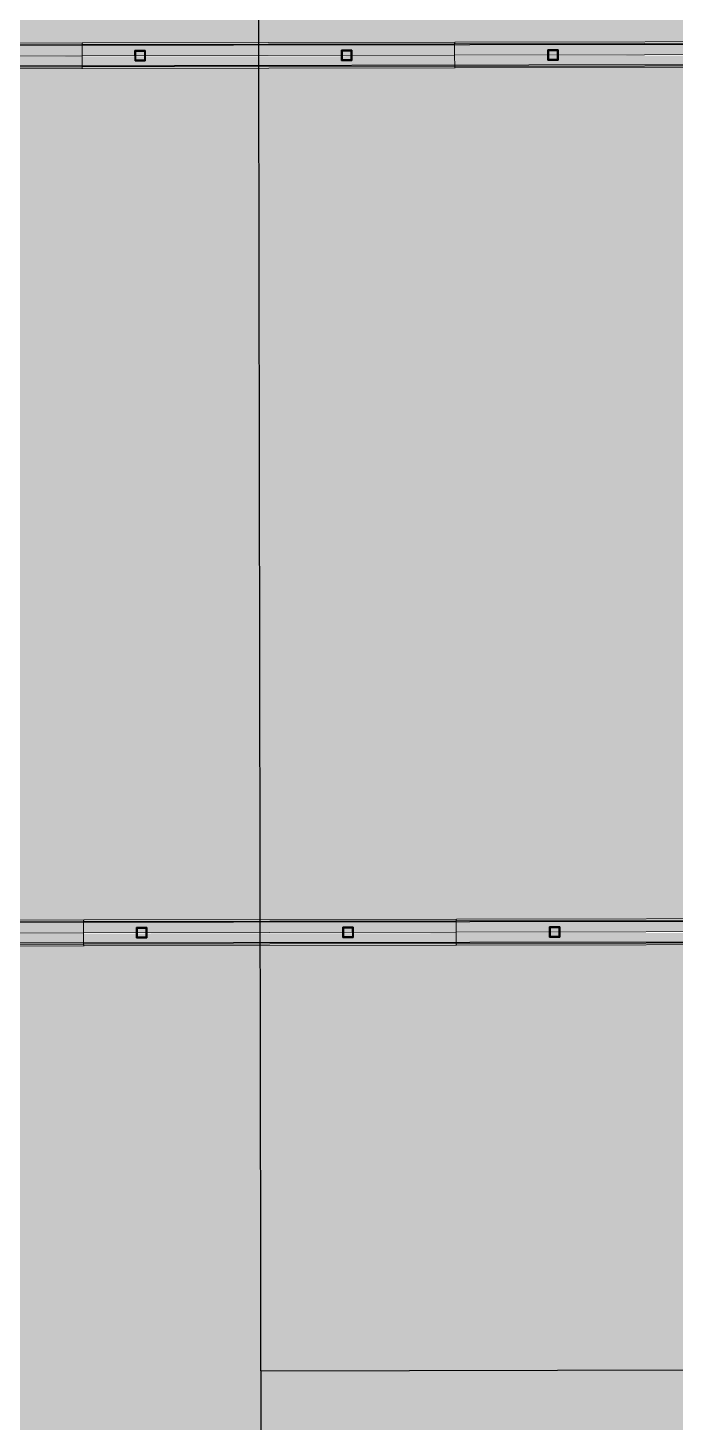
# Model space of a CAD drawing. Header units: inches. Extents: x 1693 to 10990, y 1878 to 5055.
# Drawn here: x 10301.038 to 10303.153, y 4357.974 to 4362.534 of the extents above; entities that cross this region are included whole.
import ezdxf

# ---------------------------------------------------------------- set-up
doc = ezdxf.new("R2010")
doc.units = ezdxf.units.IN
doc.linetypes.add('Rayas Pequeñas', pattern=[0.141111, 0.070556, -0.070556])
doc.layers.add('BLOQUE E-MOBILIARIO', color=7, linetype='Continuous')
doc.layers.add('BLOQUE E-MOBILIARIO_Pluma_Nº__28', color=7, linetype='Continuous', lineweight=35, true_color=0xa80f02)
doc.layers.add('CUBIERTA CALAMINON Y TRANSLUCIDO_Pluma_Nº__4', color=7, linetype='Continuous', lineweight=13, true_color=0x029e21)
doc.layers.add('CUBIERTA CALAMINON Y TRANSLUCIDO_Pluma_Nº__19', color=255, linetype='Continuous', lineweight=0)
doc.layers.add('CUBIERTA CALAMINON Y TRANSLUCIDO_Pluma_Nº__60', color=230, linetype='Continuous', lineweight=25)
pattern_1 = [(45, (0, 0), (-0.079549513, 0.079549513), []), (45, (-0.02652, 0.02652), (-0.079549513, 0.079549513), [])]

# ---------------------------------------------------------------- blocks, each defined once
blk = doc.blocks.new('SHS Conf en Caliente V 23[153]', base_point=(-15.1113, -398.807))
at = {"layer": 'BLOQUE E-MOBILIARIO', "linetype": 'Continuous', "lineweight": 0, "true_color": 0xffffff}
h = blk.add_hatch(dxfattribs=at)
h.set_pattern_fill('ACERO', style=0, pattern_type=2)
h.set_pattern_definition(pattern_1)
h.paths.add_polyline_path([(-15.1269, -398.7753), (-15.1431, -398.8226), (-15.0958, -398.8387), (-15.0796, -398.7914)])
h.paths.add_polyline_path([(-15.1251, -398.7791), (-15.0834, -398.7933), (-15.0976, -398.8349), (-15.1393, -398.8207)], flags=0)
at = {"layer": 'BLOQUE E-MOBILIARIO_Pluma_Nº__28', "color": 14, "linetype": 'Rayas Pequeñas', "lineweight": 35, "true_color": 0xa80f02}
for p, q in [((-15.1431, -398.8226), (-15.1269, -398.7753)), ((-15.1251, -398.7791), (-15.1393, -398.8207)), ((-15.1269, -398.7753), (-15.0796, -398.7914)), ((-15.0834, -398.7933), (-15.1251, -398.7791)), ((-15.0976, -398.8349), (-15.0834, -398.7933)), ((-15.0796, -398.7914), (-15.0958, -398.8387)), ((-15.0958, -398.8387), (-15.1431, -398.8226)), ((-15.1393, -398.8207), (-15.0976, -398.8349))]:
    blk.add_line(p, q, dxfattribs=at)
blk = doc.blocks.new('SHS Conf en Caliente V 23[154]', base_point=(-16.0577, -398.4839))
at = {"layer": 'BLOQUE E-MOBILIARIO', "linetype": 'Continuous', "lineweight": 0, "true_color": 0xffffff}
h = blk.add_hatch(dxfattribs=at)
h.set_pattern_fill('ACERO', style=0, pattern_type=2)
h.set_pattern_definition(pattern_1)
h.paths.add_polyline_path([(-16.0733, -398.4521), (-16.0894, -398.4995), (-16.0421, -398.5156), (-16.026, -398.4683)])
h.paths.add_polyline_path([(-16.0714, -398.4559), (-16.0298, -398.4702), (-16.044, -398.5118), (-16.0856, -398.4976)], flags=0)
at = {"layer": 'BLOQUE E-MOBILIARIO_Pluma_Nº__28', "color": 14, "linetype": 'Rayas Pequeñas', "lineweight": 35, "true_color": 0xa80f02}
for p, q in [((-16.0894, -398.4995), (-16.0733, -398.4521)), ((-16.0714, -398.4559), (-16.0856, -398.4976)), ((-16.0733, -398.4521), (-16.026, -398.4683)), ((-16.0298, -398.4702), (-16.0714, -398.4559)), ((-16.0421, -398.5156), (-16.0894, -398.4995)), ((-16.0856, -398.4976), (-16.044, -398.5118)), ((-16.044, -398.5118), (-16.0298, -398.4702)), ((-16.026, -398.4683), (-16.0421, -398.5156))]:
    blk.add_line(p, q, dxfattribs=at)
blk = doc.blocks.new('SHS Conf en Caliente V 23[155]', base_point=(-17.0041, -398.1608))
at = {"layer": 'BLOQUE E-MOBILIARIO', "linetype": 'Continuous', "lineweight": 0, "true_color": 0xffffff}
h = blk.add_hatch(dxfattribs=at)
h.set_pattern_fill('ACERO', style=0, pattern_type=2)
h.set_pattern_definition(pattern_1)
h.paths.add_polyline_path([(-17.0196, -398.129), (-17.0358, -398.1763), (-16.9885, -398.1925), (-16.9723, -398.1452)])
h.paths.add_polyline_path([(-17.0178, -398.1328), (-16.9761, -398.147), (-16.9903, -398.1887), (-17.032, -398.1745)], flags=0)
at = {"layer": 'BLOQUE E-MOBILIARIO_Pluma_Nº__28', "color": 14, "linetype": 'Rayas Pequeñas', "lineweight": 35, "true_color": 0xa80f02}
for p, q in [((-17.0358, -398.1763), (-17.0196, -398.129)), ((-16.9885, -398.1925), (-17.0358, -398.1763)), ((-17.0178, -398.1328), (-17.032, -398.1745)), ((-17.032, -398.1745), (-16.9903, -398.1887)), ((-17.0196, -398.129), (-16.9723, -398.1452)), ((-16.9761, -398.147), (-17.0178, -398.1328)), ((-16.9903, -398.1887), (-16.9761, -398.147)), ((-16.9723, -398.1452), (-16.9885, -398.1925))]:
    blk.add_line(p, q, dxfattribs=at)
blk = doc.blocks.new('SHS Conf en Caliente V 23[182]', base_point=(-16.4846, -402.829))
at = {"layer": 'BLOQUE E-MOBILIARIO', "linetype": 'Continuous', "lineweight": 0, "true_color": 0xffffff}
h = blk.add_hatch(dxfattribs=at)
h.set_pattern_fill('ACERO', style=0, pattern_type=2)
h.set_pattern_definition(pattern_1)
h.paths.add_polyline_path([(-16.5002, -402.7973), (-16.5164, -402.8446), (-16.4691, -402.8608), (-16.4529, -402.8134)])
h.paths.add_polyline_path([(-16.4984, -402.8011), (-16.4567, -402.8153), (-16.4709, -402.8569), (-16.5126, -402.8427)], flags=0)
at = {"layer": 'BLOQUE E-MOBILIARIO_Pluma_Nº__28', "color": 14, "linetype": 'Rayas Pequeñas', "lineweight": 35, "true_color": 0xa80f02}
for p, q in [((-16.5164, -402.8446), (-16.5002, -402.7973)), ((-16.4691, -402.8608), (-16.5164, -402.8446)), ((-16.4984, -402.8011), (-16.5126, -402.8427)), ((-16.5126, -402.8427), (-16.4709, -402.8569)), ((-16.5002, -402.7973), (-16.4529, -402.8134)), ((-16.4567, -402.8153), (-16.4984, -402.8011)), ((-16.4709, -402.8569), (-16.4567, -402.8153)), ((-16.4529, -402.8134), (-16.4691, -402.8608))]:
    blk.add_line(p, q, dxfattribs=at)
blk = doc.blocks.new('SHS Conf en Caliente V 23[183]', base_point=(-17.431, -402.5059))
at = {"layer": 'BLOQUE E-MOBILIARIO', "linetype": 'Continuous', "lineweight": 0, "true_color": 0xffffff}
h = blk.add_hatch(dxfattribs=at)
h.set_pattern_fill('ACERO', style=0, pattern_type=2)
h.set_pattern_definition(pattern_1)
h.paths.add_polyline_path([(-17.4466, -402.4742), (-17.4627, -402.5215), (-17.4154, -402.5376), (-17.3993, -402.4903)])
h.paths.add_polyline_path([(-17.4447, -402.478), (-17.4031, -402.4922), (-17.4173, -402.5338), (-17.4589, -402.5196)], flags=0)
at = {"layer": 'BLOQUE E-MOBILIARIO_Pluma_Nº__28', "color": 14, "linetype": 'Rayas Pequeñas', "lineweight": 35, "true_color": 0xa80f02}
for p, q in [((-17.4627, -402.5215), (-17.4466, -402.4742)), ((-17.4447, -402.478), (-17.4589, -402.5196)), ((-17.4466, -402.4742), (-17.3993, -402.4903)), ((-17.4031, -402.4922), (-17.4447, -402.478)), ((-17.4173, -402.5338), (-17.4031, -402.4922)), ((-17.3993, -402.4903), (-17.4154, -402.5376)), ((-17.4154, -402.5376), (-17.4627, -402.5215)), ((-17.4589, -402.5196), (-17.4173, -402.5338))]:
    blk.add_line(p, q, dxfattribs=at)
blk = doc.blocks.new('SHS Conf en Caliente V 23[184]', base_point=(-18.3774, -402.1828))
at = {"layer": 'BLOQUE E-MOBILIARIO', "linetype": 'Continuous', "lineweight": 0, "true_color": 0xffffff}
h = blk.add_hatch(dxfattribs=at)
h.set_pattern_fill('ACERO', style=0, pattern_type=2)
h.set_pattern_definition(pattern_1)
h.paths.add_polyline_path([(-18.3929, -402.151), (-18.4091, -402.1983), (-18.3618, -402.2145), (-18.3456, -402.1672)])
h.paths.add_polyline_path([(-18.3911, -402.1548), (-18.3494, -402.169), (-18.3636, -402.2107), (-18.4053, -402.1965)], flags=0)
at = {"layer": 'BLOQUE E-MOBILIARIO_Pluma_Nº__28', "color": 14, "linetype": 'Rayas Pequeñas', "lineweight": 35, "true_color": 0xa80f02}
for p, q in [((-18.4091, -402.1983), (-18.3929, -402.151)), ((-18.3911, -402.1548), (-18.4053, -402.1965)), ((-18.3929, -402.151), (-18.3456, -402.1672)), ((-18.3494, -402.169), (-18.3911, -402.1548)), ((-18.3636, -402.2107), (-18.3494, -402.169)), ((-18.3456, -402.1672), (-18.3618, -402.2145)), ((-18.3618, -402.2145), (-18.4091, -402.1983)), ((-18.4053, -402.1965), (-18.3636, -402.2107))]:
    blk.add_line(p, q, dxfattribs=at)

msp = doc.modelspace()

# ---------------------------------------------------------------- hatches: boundary and pattern name
at = {"layer": 'CUBIERTA CALAMINON Y TRANSLUCIDO_Pluma_Nº__19', "linetype": 'Continuous', "lineweight": 0}
h = msp.add_hatch(color=255, dxfattribs=at)
h.set_gradient(color1=(255, 255, 255), color2=(0, 0, 0), one_color=1, name='INVCYLINDER')
h.paths.add_polyline_path([(10295.9556, 4365.3032), (10295.9539, 4362.4342), (10317.9938, 4362.471), (10317.9926, 4365.3295)])
h = msp.add_hatch(color=255, dxfattribs=at)
h.set_gradient(color1=(199, 200, 202), color2=(0, 0, 0), one_color=1, name='INVCYLINDER')
h.paths.add_polyline_path([(10295.9604, 4362.4343), (10295.9586, 4359.5653), (10317.9985, 4359.6021), (10317.9973, 4362.4605)])
h = msp.add_hatch(color=255, dxfattribs=at)
h.set_gradient(color1=(255, 255, 255), color2=(0, 0, 0), one_color=1, name='INVCYLINDER')
h.paths.add_polyline_path([(10295.9652, 4359.5653), (10295.9634, 4356.6964), (10318.0033, 4356.7332), (10318.0021, 4359.5916)])

# ---------------------------------------------------------------- linework, layer by layer
at = {"layer": 'CUBIERTA CALAMINON Y TRANSLUCIDO_Pluma_Nº__4', "color": 104, "linetype": 'Continuous', "lineweight": 5, "true_color": 0x029e21, "flags": 128}
for points in [[(10297.1648, 4362.473), (10297.7545, 4362.474), (10298.87, 4362.4759), (10300.0252, 4362.4778), (10301.2146, 4362.4798), (10302.4328, 4362.4818), (10303.6741, 4362.4839), (10304.933, 4362.486), (10306.2035, 4362.4881), (10307.48, 4362.4903), (10308.7564, 4362.4924), (10310.0269, 4362.4945), (10311.2858, 4362.4966), (10312.5272, 4362.4987), (10313.7453, 4362.5007), (10314.9347, 4362.5027), (10316.0899, 4362.5047), (10317.2055, 4362.5065), (10317.7951, 4362.5075)], [(10317.7925, 4362.5129), (10316.0874, 4362.51), (10314.9326, 4362.5081), (10313.7435, 4362.5061), (10312.5257, 4362.5041), (10311.2847, 4362.502), (10310.0262, 4362.4999), (10308.756, 4362.4978), (10307.4799, 4362.4957), (10306.2039, 4362.4935), (10304.9337, 4362.4914), (10303.6752, 4362.4893), (10302.4342, 4362.4872), (10301.2164, 4362.4852), (10300.0273, 4362.4832), (10298.8725, 4362.4813), (10297.1674, 4362.4785)], [(10315.7674, 4362.5041), (10314.9347, 4362.5027), (10313.7453, 4362.5007), (10312.5272, 4362.4987), (10311.2858, 4362.4966), (10310.0269, 4362.4945), (10308.7564, 4362.4924), (10307.48, 4362.4903), (10306.2035, 4362.4881), (10304.933, 4362.486), (10303.6741, 4362.4839), (10302.4328, 4362.4818), (10301.2146, 4362.4798), (10300.0252, 4362.4778), (10299.1925, 4362.4764)], [(10315.7547, 4362.5095), (10314.9326, 4362.5081), (10313.7435, 4362.5061), (10312.5257, 4362.5041), (10311.2847, 4362.502), (10310.0262, 4362.4999), (10308.756, 4362.4978), (10307.4799, 4362.4957), (10306.2039, 4362.4935), (10304.9337, 4362.4914), (10303.6752, 4362.4893), (10302.4342, 4362.4872), (10301.2164, 4362.4852), (10300.0273, 4362.4832), (10299.2052, 4362.4819)], [(10301.2164, 4362.4852), (10301.216, 4362.4851), (10301.2157, 4362.4848), (10301.2154, 4362.4843), (10301.2151, 4362.4836), (10301.2149, 4362.4828), (10301.2147, 4362.4819), (10301.2146, 4362.4809), (10301.2146, 4362.4798), (10301.2146, 4362.443), (10301.2147, 4362.4062), (10301.2147, 4362.4052), (10301.2148, 4362.4042), (10301.215, 4362.4032), (10301.2152, 4362.4024), (10301.2155, 4362.4017), (10301.2158, 4362.4012), (10301.2162, 4362.4009), (10301.2165, 4362.4008)], [(10301.2164, 4362.4852), (10301.216, 4362.4851), (10301.2157, 4362.4848), (10301.2154, 4362.4843), (10301.2151, 4362.4836), (10301.2149, 4362.4828), (10301.2147, 4362.4819), (10301.2146, 4362.4809), (10301.2146, 4362.4798), (10301.2146, 4362.443), (10301.2147, 4362.4062), (10301.2147, 4362.4052), (10301.2148, 4362.4042), (10301.215, 4362.4032), (10301.2152, 4362.4024), (10301.2155, 4362.4017), (10301.2158, 4362.4012), (10301.2162, 4362.4009), (10301.2165, 4362.4008)], [(10302.4342, 4362.4872), (10302.4339, 4362.4871), (10302.4336, 4362.4868), (10302.4334, 4362.4863), (10302.4332, 4362.4857), (10302.433, 4362.4848), (10302.4329, 4362.4839), (10302.4328, 4362.4829), (10302.4328, 4362.4818), (10302.4328, 4362.4451), (10302.4329, 4362.4083), (10302.4329, 4362.4072), (10302.433, 4362.4062), (10302.4331, 4362.4053), (10302.4333, 4362.4044), (10302.4335, 4362.4038), (10302.4338, 4362.4033), (10302.4341, 4362.403), (10302.4343, 4362.4029)], [(10302.4342, 4362.4872), (10302.4339, 4362.4871), (10302.4336, 4362.4868), (10302.4334, 4362.4863), (10302.4332, 4362.4857), (10302.433, 4362.4848), (10302.4329, 4362.4839), (10302.4328, 4362.4829), (10302.4328, 4362.4818), (10302.4328, 4362.4451), (10302.4329, 4362.4083), (10302.4329, 4362.4072), (10302.433, 4362.4062), (10302.4331, 4362.4053), (10302.4333, 4362.4044), (10302.4335, 4362.4038), (10302.4338, 4362.4033), (10302.4341, 4362.403), (10302.4343, 4362.4029)], [(10297.7545, 4362.4372), (10298.8701, 4362.4391), (10300.0253, 4362.441), (10301.2146, 4362.443), (10302.4328, 4362.4451), (10303.6742, 4362.4471), (10304.933, 4362.4492), (10306.2036, 4362.4514), (10307.4665, 4362.4535)], [(10299.1926, 4362.4396), (10300.0253, 4362.441), (10301.2146, 4362.443), (10302.4328, 4362.4451), (10303.6742, 4362.4471), (10304.933, 4362.4492), (10306.2036, 4362.4514), (10307.4665, 4362.4535)], [(10317.7952, 4362.4339), (10316.09, 4362.4311), (10314.9348, 4362.4291), (10313.7455, 4362.4272), (10312.5273, 4362.4251), (10311.2859, 4362.423), (10310.0271, 4362.4209), (10308.7565, 4362.4188), (10307.4801, 4362.4167), (10306.2037, 4362.4146), (10304.9331, 4362.4124), (10303.6743, 4362.4103), (10302.4329, 4362.4083), (10301.2147, 4362.4062), (10300.0253, 4362.4042), (10298.8702, 4362.4023), (10297.1649, 4362.3995)], [(10317.7926, 4362.4285), (10316.0875, 4362.4257), (10314.9327, 4362.4237), (10313.7437, 4362.4218), (10312.5258, 4362.4197), (10311.2848, 4362.4176), (10310.0263, 4362.4155), (10308.7561, 4362.4134), (10307.4801, 4362.4113), (10306.204, 4362.4092), (10304.9338, 4362.407), (10303.6754, 4362.4049), (10302.4343, 4362.4029), (10301.2165, 4362.4008), (10300.0275, 4362.3988), (10298.8727, 4362.3969), (10297.1676, 4362.3941)], [(10315.7675, 4362.4305), (10314.9348, 4362.4291), (10313.7455, 4362.4272), (10312.5273, 4362.4251), (10311.2859, 4362.423), (10310.0271, 4362.4209), (10308.7565, 4362.4188), (10307.4801, 4362.4167), (10306.2037, 4362.4146), (10304.9331, 4362.4124), (10303.6743, 4362.4103), (10302.4329, 4362.4083), (10301.2147, 4362.4062), (10300.0253, 4362.4042), (10299.1927, 4362.4029)], [(10315.7549, 4362.4251), (10314.9327, 4362.4237), (10313.7437, 4362.4218), (10312.5258, 4362.4197), (10311.2848, 4362.4176), (10310.0263, 4362.4155), (10308.7561, 4362.4134), (10307.4801, 4362.4113), (10306.204, 4362.4092), (10304.9338, 4362.407), (10303.6754, 4362.4049), (10302.4343, 4362.4029), (10301.2165, 4362.4008), (10300.0275, 4362.3988), (10299.2053, 4362.3975)], [(10297.1696, 4359.6041), (10297.7593, 4359.6051), (10298.8748, 4359.607), (10300.03, 4359.6089), (10301.2194, 4359.6109), (10302.4376, 4359.6129), (10303.6789, 4359.615), (10304.9378, 4359.6171), (10306.2083, 4359.6192), (10307.4847, 4359.6213), (10308.7612, 4359.6235), (10310.0317, 4359.6256), (10311.2906, 4359.6277), (10312.5319, 4359.6298), (10313.7501, 4359.6318), (10314.9395, 4359.6338), (10316.0947, 4359.6357), (10317.2102, 4359.6376), (10317.7999, 4359.6386)], [(10317.7973, 4359.644), (10316.0922, 4359.6411), (10314.9374, 4359.6392), (10313.7483, 4359.6372), (10312.5305, 4359.6352), (10311.2895, 4359.6331), (10310.031, 4359.631), (10308.7608, 4359.6289), (10307.4847, 4359.6267), (10306.2087, 4359.6246), (10304.9385, 4359.6225), (10303.68, 4359.6204), (10302.439, 4359.6183), (10301.2212, 4359.6163), (10300.0321, 4359.6143), (10298.8773, 4359.6124), (10297.1722, 4359.6095)], [(10315.7722, 4359.6352), (10314.9395, 4359.6338), (10313.7501, 4359.6318), (10312.5319, 4359.6298), (10311.2906, 4359.6277), (10310.0317, 4359.6256), (10308.7612, 4359.6235), (10307.4847, 4359.6213), (10306.2083, 4359.6192), (10304.9378, 4359.6171), (10303.6789, 4359.615), (10302.4376, 4359.6129), (10301.2194, 4359.6109), (10300.03, 4359.6089), (10299.1973, 4359.6075)], [(10315.7595, 4359.6406), (10314.9374, 4359.6392), (10313.7483, 4359.6372), (10312.5305, 4359.6352), (10311.2895, 4359.6331), (10310.031, 4359.631), (10308.7608, 4359.6289), (10307.4847, 4359.6267), (10306.2087, 4359.6246), (10304.9385, 4359.6225), (10303.68, 4359.6204), (10302.439, 4359.6183), (10301.2212, 4359.6163), (10300.0321, 4359.6143), (10299.21, 4359.6129)], [(10301.2212, 4359.6163), (10301.2208, 4359.6162), (10301.2205, 4359.6159), (10301.2202, 4359.6154), (10301.2199, 4359.6147), (10301.2197, 4359.6139), (10301.2195, 4359.613), (10301.2194, 4359.6119), (10301.2194, 4359.6109), (10301.2194, 4359.5741), (10301.2195, 4359.5373), (10301.2195, 4359.5363), (10301.2196, 4359.5352), (10301.2198, 4359.5343), (10301.22, 4359.5335), (10301.2203, 4359.5328), (10301.2206, 4359.5323), (10301.221, 4359.532), (10301.2213, 4359.5319)], [(10301.2212, 4359.6163), (10301.2208, 4359.6162), (10301.2205, 4359.6159), (10301.2202, 4359.6154), (10301.2199, 4359.6147), (10301.2197, 4359.6139), (10301.2195, 4359.613), (10301.2194, 4359.6119), (10301.2194, 4359.6109), (10301.2194, 4359.5741), (10301.2195, 4359.5373), (10301.2195, 4359.5363), (10301.2196, 4359.5352), (10301.2198, 4359.5343), (10301.22, 4359.5335), (10301.2203, 4359.5328), (10301.2206, 4359.5323), (10301.221, 4359.532), (10301.2213, 4359.5319)], [(10302.439, 4359.6183), (10302.4387, 4359.6182), (10302.4384, 4359.6179), (10302.4382, 4359.6174), (10302.438, 4359.6167), (10302.4378, 4359.6159), (10302.4377, 4359.615), (10302.4376, 4359.614), (10302.4376, 4359.6129), (10302.4376, 4359.5761), (10302.4377, 4359.5393), (10302.4377, 4359.5383), (10302.4378, 4359.5373), (10302.4379, 4359.5363), (10302.4381, 4359.5355), (10302.4383, 4359.5349), (10302.4386, 4359.5344), (10302.4389, 4359.534), (10302.4391, 4359.5339)], [(10302.439, 4359.6183), (10302.4387, 4359.6182), (10302.4384, 4359.6179), (10302.4382, 4359.6174), (10302.438, 4359.6167), (10302.4378, 4359.6159), (10302.4377, 4359.615), (10302.4376, 4359.614), (10302.4376, 4359.6129), (10302.4376, 4359.5761), (10302.4377, 4359.5393), (10302.4377, 4359.5383), (10302.4378, 4359.5373), (10302.4379, 4359.5363), (10302.4381, 4359.5355), (10302.4383, 4359.5349), (10302.4386, 4359.5344), (10302.4389, 4359.534), (10302.4391, 4359.5339)], [(10317.8, 4359.565), (10316.0948, 4359.5621), (10314.9396, 4359.5602), (10313.7502, 4359.5582), (10312.5321, 4359.5562), (10311.2907, 4359.5541), (10310.0318, 4359.552), (10308.7613, 4359.5499), (10307.4849, 4359.5478), (10306.2085, 4359.5456), (10304.9379, 4359.5435), (10303.679, 4359.5414), (10302.4377, 4359.5393), (10301.2195, 4359.5373), (10300.0301, 4359.5353), (10298.875, 4359.5334), (10297.1697, 4359.5305)], [(10297.7593, 4359.5683), (10298.8749, 4359.5702), (10300.03, 4359.5721), (10301.2194, 4359.5741), (10302.4376, 4359.5761), (10303.679, 4359.5782), (10304.9378, 4359.5803), (10306.2084, 4359.5824), (10307.4713, 4359.5845)], [(10299.1974, 4359.5707), (10300.03, 4359.5721), (10301.2194, 4359.5741), (10302.4376, 4359.5761), (10303.679, 4359.5782), (10304.9378, 4359.5803), (10306.2084, 4359.5824), (10307.4713, 4359.5845)], [(10317.7974, 4359.5596), (10316.0923, 4359.5567), (10314.9375, 4359.5548), (10313.7485, 4359.5528), (10312.5306, 4359.5508), (10311.2896, 4359.5487), (10310.0311, 4359.5466), (10308.7609, 4359.5445), (10307.4849, 4359.5424), (10306.2088, 4359.5402), (10304.9386, 4359.5381), (10303.6801, 4359.536), (10302.4391, 4359.5339), (10301.2213, 4359.5319), (10300.0323, 4359.5299), (10298.8774, 4359.528), (10297.1724, 4359.5251)], [(10315.7723, 4359.5616), (10314.9396, 4359.5602), (10313.7502, 4359.5582), (10312.5321, 4359.5562), (10311.2907, 4359.5541), (10310.0318, 4359.552), (10308.7613, 4359.5499), (10307.4849, 4359.5478), (10306.2085, 4359.5456), (10304.9379, 4359.5435), (10303.679, 4359.5414), (10302.4377, 4359.5393), (10301.2195, 4359.5373), (10300.0301, 4359.5353), (10299.1975, 4359.5339)], [(10315.7596, 4359.5562), (10314.9375, 4359.5548), (10313.7485, 4359.5528), (10312.5306, 4359.5508), (10311.2896, 4359.5487), (10310.0311, 4359.5466), (10308.7609, 4359.5445), (10307.4849, 4359.5424), (10306.2088, 4359.5402), (10304.9386, 4359.5381), (10303.6801, 4359.536), (10302.4391, 4359.5339), (10301.2213, 4359.5319), (10300.0323, 4359.5299), (10299.2101, 4359.5286)]]:
    msp.add_lwpolyline(points, dxfattribs=at)
at = {"layer": 'CUBIERTA CALAMINON Y TRANSLUCIDO_Pluma_Nº__60', "color": 230, "linetype": 'Continuous', "lineweight": 25}
for p, q in [((10317.3186, 4362.5037), (10296.73, 4362.4693)), ((10317.3188, 4362.4362), (10296.7302, 4362.4018)), ((10317.3234, 4359.6347), (10296.7348, 4359.6004)), ((10317.3235, 4359.5672), (10296.7349, 4359.5329)), ((10315.3008, 4358.1631), (10301.7999, 4358.1406))]:
    msp.add_line(p, q, dxfattribs=at)
at = {"layer": 'CUBIERTA CALAMINON Y TRANSLUCIDO_Pluma_Nº__60', "color": 230, "linetype": 'Continuous', "lineweight": 25, "flags": 128}
msp.add_lwpolyline([(10315.2782, 4371.664), (10315.3233, 4344.6623), (10301.8225, 4344.6398), (10301.7774, 4371.6414)], close=True, dxfattribs=at)

# ---------------------------------------------------------------- block references
at = {"layer": 'BLOQUE E-MOBILIARIO', "color": 5, "linetype": 'Rayas Pequeñas', "lineweight": 13, "xscale": 0.6750421965442606, "yscale": 0.6750421965442606, "zscale": 0.6750421965442606, "rotation": 18.94787699857764}
for name, p in [('SHS Conf en Caliente V 23[155]', (10301.4046, 4362.4433)), ('SHS Conf en Caliente V 23[154]', (10302.0797, 4362.4445)), ('SHS Conf en Caliente V 23[153]', (10302.7547, 4362.4456)), ('SHS Conf en Caliente V 23[184]', (10301.4094, 4359.5744)), ('SHS Conf en Caliente V 23[183]', (10302.0845, 4359.5755)), ('SHS Conf en Caliente V 23[182]', (10302.7595, 4359.5767))]:
    msp.add_blockref(name, p, dxfattribs=at)

doc.saveas('drawing.dxf')
